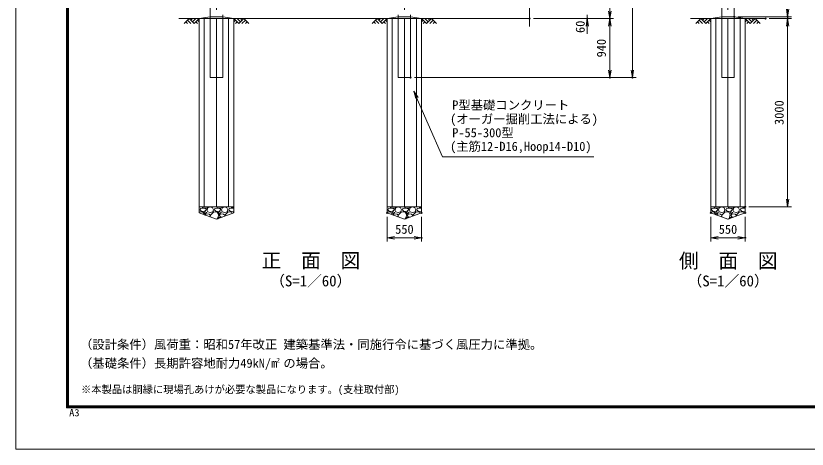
# Model space of a CAD drawing. Units: millimetres at full size. Extents: x -12600 to 12600, y -8910 to 8910.
# Drawn here: x -12600 to 33, y -8910 to -1998 of the extents above; entities that cross this region are included whole.
import ezdxf
from ezdxf.enums import TextEntityAlignment as Align

# ---------------------------------------------------------------- set-up
doc = ezdxf.new("R2010")
doc.units = ezdxf.units.MM
doc.header["$LTSCALE"] = 30
doc.header["$PDMODE"] = 32
doc.header["$PDSIZE"] = 15
doc.linetypes.add('USER1', pattern=[50.8, 31.75, -6.35, 6.35, -6.35])
for name, color, linetype, lineweight in [('0-0_D-STR-TXT', 7, 'Continuous', 13), ('0-1_D-STR-DIM', 7, 'Continuous', 13), ('0-2_D-BMK', 2, 'USER1', 13), ('0-4_D-STR1', 1, 'Continuous', 18), ('0-5_D-BGD', 7, 'Continuous', 18), ('0-6_0', 7, 'Continuous', 18), ('0-8_D-STR4', 7, 'Continuous', 18), ('0-9_D-DCR-HCH', 7, 'Continuous', 13), ('0-A_D-TTL-TXT', 7, 'Continuous', 13), ('0-C_D-TTL', 7, 'Continuous', 18)]:
    doc.layers.add(name, color=color, linetype=linetype, lineweight=lineweight)
doc.layers.add('0-7_Defpoints', color=253, linetype='Continuous')
doc.styles.add('ＭＳ ゴシック', font='')
doc.styles.get('ＭＳ ゴシック').set_extended_font_data('MS Gothic')

# ---------------------------------------------------------------- blocks, each defined once
blk = doc.blocks.new('_Open')
at = {"layer": '0-6_0'}
blk.add_line((-30, 5), (0, 0), dxfattribs=at)
blk.add_lwpolyline([(-30, -5), (0, 0), (-30, 0)], dxfattribs=at)

msp = doc.modelspace()

# ---------------------------------------------------------------- linework, layer by layer
at = {"layer": '0-0_D-STR-TXT'}
msp.add_lwpolyline([(-3374.08, -4244.62), (-5790.55, -4244.62), (-6244.21, -3202.04)], dxfattribs=at)
at = {"layer": '0-1_D-STR-DIM'}
for p, q in [((-3117.14, 7017.35), (-3117.14, -2042.65)), ((-2757.14, 7017.35), (-2757.14, -2982.65)), ((-4397.14, -2170.25), (-4397.14, -1008.31)), ((-3477.14, -1982.65), (-3477.14, -2042.65)), ((-1071.25, -2012.65), (-218.77, -2012.65)), ((-278.77, -2042.65), (-278.77, -2012.65)), ((-4337.14, -2042.65), (-3057.14, -2042.65)), ((-4337.14, -2042.65), (-3417.14, -2042.65)), ((-4337.14, -2042.65), (-3057.14, -2042.65)), ((-3117.14, -2042.65), (-3117.14, -2982.65)), ((-571.25, -2042.65), (-218.77, -2042.65)), ((-571.25, -2042.65), (-218.77, -2042.65)), ((-278.77, -5042.65), (-278.77, -2042.65)), ((-3477.14, -2162.65), (-3477.14, -2282.65)), ((-278.77, -2162.65), (-278.77, -2282.65)), ((-6237.14, -2982.65), (-3057.14, -2982.65)), ((-6237.14, -2982.65), (-2697.14, -2982.65)), ((-896.25, -5042.65), (-218.77, -5042.65)), ((-6672.14, -5202.65), (-6672.14, -5598)), ((-6122.14, -5202.65), (-6122.14, -5598)), ((-1506.25, -5202.65), (-1506.25, -5598)), ((-956.25, -5202.65), (-956.25, -5598)), ((-6672.14, -5538), (-6122.14, -5538)), ((-1506.25, -5538), (-956.25, -5538))]:
    msp.add_line(p, q, dxfattribs=at)
at = {"layer": '0-2_D-BMK'}
for p, q in [((-9397.14, -3042.65), (-9397.14, 7077.35)), ((-6397.14, -3042.65), (-6397.14, 7077.35)), ((-1231.25, -3042.65), (-1231.25, 7077.35))]:
    msp.add_line(p, q, dxfattribs=at)
at = {"layer": '0-4_D-STR1'}
for p, q in [((-1331.25, 7017.35), (-1331.25, -2982.65)), ((-6497.14, -1982.65), (-6497.14, -2982.65))]:
    msp.add_line(p, q, dxfattribs=at)
for points in [[(-9297.14, 7017.35), (-9497.14, 7017.35), (-9497.14, -2982.65), (-9297.14, -2982.65), (-9297.14, -1982.65)], [(-1331.25, -2982.65), (-1131.25, -2982.65), (-1131.25, 7017.35)], [(-6497.14, -2982.65), (-6297.14, -2982.65), (-6297.14, -1982.65)]]:
    msp.add_lwpolyline(points, dxfattribs=at)
at = {"layer": '0-5_D-BGD'}
for p, q in [((-9497.14, -2012.65), (-9297.14, -2012.65)), ((-6497.14, -2012.65), (-6297.14, -2012.65)), ((-1331.25, -2012.65), (-1131.25, -2012.65)), ((-4397.14, -2042.65), (-9997.14, -2042.65)), ((-9672.14, -5142.65), (-9672.14, -2042.65)), ((-9122.14, -5142.65), (-9122.14, -2042.65)), ((-6672.14, -5142.65), (-6672.14, -2042.65)), ((-6122.14, -5142.65), (-6122.14, -2042.65)), ((-1831.25, -2042.65), (-631.25, -2042.65)), ((-1506.25, -5142.65), (-1506.25, -2042.65)), ((-956.25, -5142.65), (-956.25, -2042.65)), ((-9122.14, -5042.65), (-9672.14, -5042.65)), ((-6122.14, -5042.65), (-6672.14, -5042.65)), ((-956.25, -5042.65), (-1506.25, -5042.65))]:
    msp.add_line(p, q, dxfattribs=at)
at = {"layer": '0-7_Defpoints'}
for p in [(-1131.25, -2012.65), (-278.77, -2012.65), (-4397.14, -2042.65), (-3477.14, -2042.65), (-3117.14, -2042.65), (-631.25, -2042.65), (-278.77, -2042.65), (-6297.14, -2982.65), (-3117.14, -2982.65), (-2757.14, -2982.65), (-956.25, -5042.65), (-6672.14, -5142.65), (-6122.14, -5142.65), (-1506.25, -5142.65), (-956.25, -5142.65), (-6122.14, -5538), (-956.25, -5538)]:
    msp.add_point(p, dxfattribs=at)
at = {"layer": '0-8_D-STR4'}
for p, q in [((-9497.14, -2012.65), (-9672.14, -2042.65)), ((-9297.14, -2012.65), (-9122.14, -2042.65)), ((-6497.14, -2012.65), (-6672.14, -2042.65)), ((-6297.14, -2012.65), (-6122.14, -2042.65)), ((-1331.25, -2012.65), (-1506.25, -2042.65)), ((-1131.25, -2012.65), (-956.25, -2042.65)), ((-9591.6, -5042.65), (-9591.6, -2042.65)), ((-9397.14, -5042.65), (-9397.14, -2042.65)), ((-9202.69, -5042.65), (-9202.69, -2042.65)), ((-6591.6, -5042.65), (-6591.6, -2042.65)), ((-6397.14, -5042.65), (-6397.14, -2042.65)), ((-6202.69, -5042.65), (-6202.69, -2042.65)), ((-1425.7, -5042.65), (-1425.7, -2042.65)), ((-1231.25, -5042.65), (-1231.25, -2042.65)), ((-1036.79, -5042.65), (-1036.79, -2042.65))]:
    msp.add_line(p, q, dxfattribs=at)
for points in [[(-9672.14, -5142.65), (-9397.14, -5242.65), (-9122.14, -5142.65)], [(-6672.14, -5142.65), (-6397.14, -5242.65), (-6122.14, -5142.65)], [(-1506.25, -5142.65), (-1231.25, -5242.65), (-956.25, -5142.65)]]:
    msp.add_lwpolyline(points, dxfattribs=at)
at = {"layer": '0-9_D-DCR-HCH'}
for p, q in [((-9831.78, -2042.65), (-9911.6, -2122.47)), ((-9884.99, -2095.87), (-9858.26, -2122.47)), ((-9858.39, -2069.26), (-9804.93, -2122.47)), ((-9831.78, -2042.65), (-9751.96, -2122.47)), ((-9805.17, -2069.26), (-9778.57, -2042.65)), ((-9778.57, -2095.87), (-9725.36, -2042.65)), ((-9751.96, -2122.47), (-9672.14, -2042.65)), ((-9725.36, -2095.87), (-9698.63, -2122.47)), ((-9698.75, -2069.26), (-9672.14, -2095.74)), ((-9042.33, -2122.47), (-9122.14, -2042.65)), ((-9095.54, -2069.26), (-9122.14, -2095.74)), ((-9068.93, -2095.87), (-9095.66, -2122.47)), ((-9015.72, -2095.87), (-9068.93, -2042.65)), ((-8962.51, -2042.65), (-9042.33, -2122.47)), ((-8988.98, -2069.4), (-9015.72, -2042.65)), ((-8935.9, -2069.26), (-8989.36, -2122.47)), ((-8962.51, -2042.65), (-8882.69, -2122.47)), ((-8909.3, -2095.87), (-8936.02, -2122.47)), ((-6831.78, -2042.65), (-6911.6, -2122.47)), ((-6884.99, -2095.87), (-6858.26, -2122.47)), ((-6858.39, -2069.26), (-6804.93, -2122.47)), ((-6831.78, -2042.65), (-6751.96, -2122.47)), ((-6805.17, -2069.26), (-6778.57, -2042.65)), ((-6778.57, -2095.87), (-6725.36, -2042.65)), ((-6751.96, -2122.47), (-6672.14, -2042.65)), ((-6725.36, -2095.87), (-6698.63, -2122.47)), ((-6698.75, -2069.26), (-6672.14, -2095.74)), ((-6042.33, -2122.47), (-6122.14, -2042.65)), ((-6095.54, -2069.26), (-6122.14, -2095.74)), ((-6068.93, -2095.87), (-6095.66, -2122.47)), ((-6015.72, -2095.87), (-6068.93, -2042.65)), ((-5962.51, -2042.65), (-6042.33, -2122.47)), ((-5988.98, -2069.4), (-6015.72, -2042.65)), ((-5935.9, -2069.26), (-5989.36, -2122.47)), ((-5962.51, -2042.65), (-5882.69, -2122.47)), ((-5909.3, -2095.87), (-5936.02, -2122.47)), ((-1665.88, -2042.65), (-1745.7, -2122.47)), ((-1719.09, -2095.87), (-1692.37, -2122.47)), ((-1692.49, -2069.26), (-1639.03, -2122.47)), ((-1665.88, -2042.65), (-1586.06, -2122.47)), ((-1639.28, -2069.26), (-1612.67, -2042.65)), ((-1612.67, -2095.87), (-1559.46, -2042.65)), ((-1586.06, -2122.47), (-1506.25, -2042.65)), ((-1559.46, -2095.87), (-1532.73, -2122.47)), ((-1532.85, -2069.26), (-1506.25, -2095.74)), ((-876.43, -2122.47), (-956.25, -2042.65)), ((-929.64, -2069.26), (-956.25, -2095.74)), ((-903.03, -2095.87), (-929.76, -2122.47)), ((-849.82, -2095.87), (-903.03, -2042.65)), ((-796.61, -2042.65), (-876.43, -2122.47)), ((-823.08, -2069.4), (-849.82, -2042.65)), ((-770, -2069.26), (-823.46, -2122.47)), ((-796.61, -2042.65), (-716.79, -2122.47)), ((-743.4, -2095.87), (-770.12, -2122.47)), ((-9613.2, -5060.1), (-9623.38, -5042.65)), ((-9513.61, -5042.65), (-9555.7, -5064.7)), ((-9532.7, -5057.8), (-9495.9, -5046.3)), ((-9495.9, -5046.3), (-9459.1, -5060.1)), ((-9383.2, -5060.1), (-9393.38, -5042.65)), ((-9283.61, -5042.65), (-9325.7, -5064.7)), ((-9302.7, -5057.8), (-9265.9, -5046.3)), ((-9265.9, -5046.3), (-9229.1, -5060.1)), ((-9153.2, -5060.1), (-9163.38, -5042.65)), ((-6613.2, -5060.1), (-6623.38, -5042.65)), ((-6513.61, -5042.65), (-6555.7, -5064.7)), ((-6532.7, -5057.8), (-6495.9, -5046.3)), ((-6495.9, -5046.3), (-6459.1, -5060.1)), ((-6383.2, -5060.1), (-6393.38, -5042.65)), ((-6283.61, -5042.65), (-6325.7, -5064.7)), ((-6302.7, -5057.8), (-6265.9, -5046.3)), ((-6265.9, -5046.3), (-6229.1, -5060.1)), ((-6153.2, -5060.1), (-6163.38, -5042.65)), ((-1447.3, -5060.1), (-1457.48, -5042.65)), ((-1347.71, -5042.65), (-1389.8, -5064.7)), ((-1366.8, -5057.8), (-1330, -5046.3)), ((-1330, -5046.3), (-1293.2, -5060.1)), ((-1217.3, -5060.1), (-1227.48, -5042.65)), ((-1117.71, -5042.65), (-1159.8, -5064.7)), ((-1136.8, -5057.8), (-1100, -5046.3)), ((-1100, -5046.3), (-1063.2, -5060.1)), ((-987.3, -5060.1), (-997.48, -5042.65)), ((-9670.7, -5126.8), (-9672.14, -5128.12)), ((-9615.5, -5131.4), (-9670.7, -5126.8)), ((-9659.2, -5090), (-9652.3, -5071.6)), ((-9633.9, -5117.6), (-9659.2, -5090)), ((-9608.6, -5067), (-9652.3, -5071.6)), ((-9581, -5113), (-9633.9, -5117.6)), ((-9590.47, -5172.35), (-9615.5, -5131.4)), ((-9555.7, -5064.7), (-9613.2, -5060.1)), ((-9562.6, -5078.5), (-9608.6, -5067)), ((-9576.4, -5126.8), (-9592.5, -5133.7)), ((-9592.5, -5133.7), (-9583.3, -5156.7)), ((-9583.3, -5156.7), (-9548.8, -5136)), ((-9560.3, -5154.4), (-9581.51, -5175.61)), ((-9560.3, -5090), (-9581, -5113)), ((-9548.8, -5136), (-9576.4, -5126.8)), ((-9560.3, -5090), (-9562.6, -5078.5)), ((-9514.3, -5161.3), (-9560.3, -5154.4)), ((-9548.8, -5090), (-9535, -5122.2)), ((-9546.5, -5090), (-9532.7, -5057.8)), ((-9535, -5122.2), (-9495.9, -5133.7)), ((-9495.9, -5177.4), (-9514.3, -5161.3)), ((-9495.9, -5133.7), (-9456.8, -5122.2)), ((-9495.9, -5191.2), (-9495.9, -5177.4)), ((-9493.6, -5175.1), (-9495.12, -5207.03)), ((-9440.7, -5126.8), (-9493.6, -5175.1)), ((-9459.1, -5060.1), (-9445.3, -5090)), ((-9456.8, -5122.2), (-9445.3, -5090)), ((-9385.5, -5131.4), (-9440.7, -5126.8)), ((-9429.2, -5090), (-9422.3, -5071.6)), ((-9403.9, -5117.6), (-9429.2, -5090)), ((-9378.6, -5067), (-9422.3, -5071.6)), ((-9351, -5113), (-9403.9, -5117.6)), ((-9360.2, -5172.8), (-9385.5, -5131.4)), ((-9325.7, -5064.7), (-9383.2, -5060.1)), ((-9332.6, -5078.5), (-9378.6, -5067)), ((-9378.6, -5230.3), (-9360.2, -5172.8)), ((-9346.4, -5126.8), (-9362.5, -5133.7)), ((-9362.5, -5133.7), (-9353.3, -5156.7)), ((-9353.3, -5156.7), (-9318.8, -5136)), ((-9330.3, -5154.4), (-9353.3, -5177.4)), ((-9353.3, -5177.4), (-9334.9, -5205)), ((-9330.3, -5090), (-9351, -5113)), ((-9318.8, -5136), (-9346.4, -5126.8)), ((-9330.3, -5090), (-9332.6, -5078.5)), ((-9284.3, -5161.3), (-9330.3, -5154.4)), ((-9318.8, -5090), (-9305, -5122.2)), ((-9316.5, -5090), (-9302.7, -5057.8)), ((-9305, -5122.2), (-9265.9, -5133.7)), ((-9265.9, -5177.4), (-9284.3, -5161.3)), ((-9265.9, -5133.7), (-9226.8, -5122.2)), ((-9265.9, -5191.2), (-9265.9, -5177.4)), ((-9263.6, -5175.1), (-9264.52, -5194.43)), ((-9210.7, -5126.8), (-9263.6, -5175.1)), ((-9229.1, -5060.1), (-9215.3, -5090)), ((-9226.8, -5122.2), (-9215.3, -5090)), ((-9155.5, -5131.4), (-9210.7, -5126.8)), ((-9199.2, -5090), (-9192.3, -5071.6)), ((-9173.9, -5117.6), (-9199.2, -5090)), ((-9148.6, -5067), (-9192.3, -5071.6)), ((-9122.14, -5113.1), (-9173.9, -5117.6)), ((-9143.81, -5150.53), (-9155.5, -5131.4)), ((-9122.14, -5062.58), (-9153.2, -5060.1)), ((-9122.14, -5073.61), (-9148.6, -5067)), ((-9122.14, -5129.26), (-9132.5, -5133.7)), ((-9132.5, -5133.7), (-9128.06, -5144.8)), ((-6670.7, -5126.8), (-6672.14, -5128.12)), ((-6615.5, -5131.4), (-6670.7, -5126.8)), ((-6659.2, -5090), (-6652.3, -5071.6)), ((-6633.9, -5117.6), (-6659.2, -5090)), ((-6608.6, -5067), (-6652.3, -5071.6)), ((-6581, -5113), (-6633.9, -5117.6)), ((-6590.47, -5172.35), (-6615.5, -5131.4)), ((-6555.7, -5064.7), (-6613.2, -5060.1)), ((-6562.6, -5078.5), (-6608.6, -5067)), ((-6576.4, -5126.8), (-6592.5, -5133.7)), ((-6592.5, -5133.7), (-6583.3, -5156.7)), ((-6583.3, -5156.7), (-6548.8, -5136)), ((-6560.3, -5154.4), (-6581.51, -5175.61)), ((-6560.3, -5090), (-6581, -5113)), ((-6548.8, -5136), (-6576.4, -5126.8)), ((-6560.3, -5090), (-6562.6, -5078.5)), ((-6514.3, -5161.3), (-6560.3, -5154.4)), ((-6548.8, -5090), (-6535, -5122.2)), ((-6546.5, -5090), (-6532.7, -5057.8)), ((-6535, -5122.2), (-6495.9, -5133.7)), ((-6495.9, -5177.4), (-6514.3, -5161.3)), ((-6495.9, -5133.7), (-6456.8, -5122.2)), ((-6495.9, -5191.2), (-6495.9, -5177.4)), ((-6493.6, -5175.1), (-6495.12, -5207.03)), ((-6440.7, -5126.8), (-6493.6, -5175.1)), ((-6459.1, -5060.1), (-6445.3, -5090)), ((-6456.8, -5122.2), (-6445.3, -5090)), ((-6385.5, -5131.4), (-6440.7, -5126.8)), ((-6429.2, -5090), (-6422.3, -5071.6)), ((-6403.9, -5117.6), (-6429.2, -5090)), ((-6378.6, -5067), (-6422.3, -5071.6)), ((-6351, -5113), (-6403.9, -5117.6)), ((-6360.2, -5172.8), (-6385.5, -5131.4)), ((-6325.7, -5064.7), (-6383.2, -5060.1)), ((-6332.6, -5078.5), (-6378.6, -5067)), ((-6378.6, -5230.3), (-6360.2, -5172.8)), ((-6346.4, -5126.8), (-6362.5, -5133.7)), ((-6362.5, -5133.7), (-6353.3, -5156.7)), ((-6353.3, -5156.7), (-6318.8, -5136)), ((-6330.3, -5154.4), (-6353.3, -5177.4)), ((-6353.3, -5177.4), (-6334.9, -5205)), ((-6330.3, -5090), (-6351, -5113)), ((-6318.8, -5136), (-6346.4, -5126.8)), ((-6330.3, -5090), (-6332.6, -5078.5)), ((-6284.3, -5161.3), (-6330.3, -5154.4)), ((-6318.8, -5090), (-6305, -5122.2)), ((-6316.5, -5090), (-6302.7, -5057.8)), ((-6305, -5122.2), (-6265.9, -5133.7)), ((-6265.9, -5177.4), (-6284.3, -5161.3)), ((-6265.9, -5133.7), (-6226.8, -5122.2)), ((-6265.9, -5191.2), (-6265.9, -5177.4)), ((-6263.6, -5175.1), (-6264.52, -5194.43)), ((-6210.7, -5126.8), (-6263.6, -5175.1)), ((-6229.1, -5060.1), (-6215.3, -5090)), ((-6226.8, -5122.2), (-6215.3, -5090)), ((-6155.5, -5131.4), (-6210.7, -5126.8)), ((-6199.2, -5090), (-6192.3, -5071.6)), ((-6173.9, -5117.6), (-6199.2, -5090)), ((-6148.6, -5067), (-6192.3, -5071.6)), ((-6122.14, -5113.1), (-6173.9, -5117.6)), ((-6143.81, -5150.53), (-6155.5, -5131.4)), ((-6122.14, -5062.58), (-6153.2, -5060.1)), ((-6122.14, -5073.61), (-6148.6, -5067)), ((-6122.14, -5129.26), (-6132.5, -5133.7)), ((-6132.5, -5133.7), (-6128.06, -5144.8)), ((-1504.8, -5126.8), (-1506.25, -5128.12)), ((-1449.6, -5131.4), (-1504.8, -5126.8)), ((-1493.3, -5090), (-1486.4, -5071.6)), ((-1468, -5117.6), (-1493.3, -5090)), ((-1442.7, -5067), (-1486.4, -5071.6)), ((-1415.1, -5113), (-1468, -5117.6)), ((-1424.57, -5172.35), (-1449.6, -5131.4)), ((-1389.8, -5064.7), (-1447.3, -5060.1)), ((-1396.7, -5078.5), (-1442.7, -5067)), ((-1410.5, -5126.8), (-1426.6, -5133.7)), ((-1426.6, -5133.7), (-1417.4, -5156.7)), ((-1417.4, -5156.7), (-1382.9, -5136)), ((-1394.4, -5154.4), (-1415.61, -5175.61)), ((-1394.4, -5090), (-1415.1, -5113)), ((-1382.9, -5136), (-1410.5, -5126.8)), ((-1394.4, -5090), (-1396.7, -5078.5)), ((-1348.4, -5161.3), (-1394.4, -5154.4)), ((-1382.9, -5090), (-1369.1, -5122.2)), ((-1380.6, -5090), (-1366.8, -5057.8)), ((-1369.1, -5122.2), (-1330, -5133.7)), ((-1330, -5177.4), (-1348.4, -5161.3)), ((-1330, -5133.7), (-1290.9, -5122.2)), ((-1330, -5191.2), (-1330, -5177.4)), ((-1327.7, -5175.1), (-1329.22, -5207.03)), ((-1274.8, -5126.8), (-1327.7, -5175.1)), ((-1293.2, -5060.1), (-1279.4, -5090)), ((-1290.9, -5122.2), (-1279.4, -5090)), ((-1219.6, -5131.4), (-1274.8, -5126.8)), ((-1263.3, -5090), (-1256.4, -5071.6)), ((-1238, -5117.6), (-1263.3, -5090)), ((-1212.7, -5067), (-1256.4, -5071.6)), ((-1185.1, -5113), (-1238, -5117.6)), ((-1194.3, -5172.8), (-1219.6, -5131.4)), ((-1159.8, -5064.7), (-1217.3, -5060.1)), ((-1166.7, -5078.5), (-1212.7, -5067)), ((-1212.7, -5230.3), (-1194.3, -5172.8)), ((-1180.5, -5126.8), (-1196.6, -5133.7)), ((-1196.6, -5133.7), (-1187.4, -5156.7)), ((-1187.4, -5156.7), (-1152.9, -5136)), ((-1164.4, -5154.4), (-1187.4, -5177.4)), ((-1187.4, -5177.4), (-1169, -5205)), ((-1164.4, -5090), (-1185.1, -5113)), ((-1152.9, -5136), (-1180.5, -5126.8)), ((-1164.4, -5090), (-1166.7, -5078.5)), ((-1118.4, -5161.3), (-1164.4, -5154.4)), ((-1152.9, -5090), (-1139.1, -5122.2)), ((-1150.6, -5090), (-1136.8, -5057.8)), ((-1139.1, -5122.2), (-1100, -5133.7)), ((-1100, -5177.4), (-1118.4, -5161.3)), ((-1100, -5133.7), (-1060.9, -5122.2)), ((-1100, -5191.2), (-1100, -5177.4)), ((-1097.7, -5175.1), (-1098.62, -5194.43)), ((-1044.8, -5126.8), (-1097.7, -5175.1)), ((-1063.2, -5060.1), (-1049.4, -5090)), ((-1060.9, -5122.2), (-1049.4, -5090)), ((-989.6, -5131.4), (-1044.8, -5126.8)), ((-1033.3, -5090), (-1026.4, -5071.6)), ((-1008, -5117.6), (-1033.3, -5090)), ((-982.7, -5067), (-1026.4, -5071.6)), ((-956.25, -5113.1), (-1008, -5117.6)), ((-977.91, -5150.53), (-989.6, -5131.4)), ((-956.25, -5062.58), (-987.3, -5060.1)), ((-956.25, -5073.61), (-982.7, -5067)), ((-956.25, -5129.26), (-966.6, -5133.7)), ((-966.6, -5133.7), (-962.16, -5144.8)), ((-9503.08, -5204.13), (-9495.9, -5191.2)), ((-9392.31, -5240.9), (-9378.6, -5230.3)), ((-9373.8, -5234.16), (-9357.9, -5216.5)), ((-9357.9, -5216.5), (-9325.22, -5216.5)), ((-9334.9, -5205), (-9303.85, -5208.73)), ((-9268.5, -5195.87), (-9265.9, -5191.2)), ((-6503.08, -5204.13), (-6495.9, -5191.2)), ((-6392.31, -5240.9), (-6378.6, -5230.3)), ((-6373.8, -5234.16), (-6357.9, -5216.5)), ((-6357.9, -5216.5), (-6325.22, -5216.5)), ((-6334.9, -5205), (-6303.85, -5208.73)), ((-6268.5, -5195.87), (-6265.9, -5191.2)), ((-1337.18, -5204.13), (-1330, -5191.2)), ((-1226.41, -5240.9), (-1212.7, -5230.3)), ((-1207.9, -5234.16), (-1192, -5216.5)), ((-1192, -5216.5), (-1159.32, -5216.5)), ((-1169, -5205), (-1137.95, -5208.73)), ((-1102.6, -5195.87), (-1100, -5191.2))]:
    msp.add_line(p, q, dxfattribs=at)
at = {"layer": '0-C_D-TTL', "color": 2}
msp.add_lwpolyline([(-12600, 8910), (12600, 8910), (12600, -8910), (-12600, -8910)], close=True, dxfattribs=at)
at = {"layer": '0-C_D-TTL'}
for points in [[(-11790, 8250), (11790, 8250), (11790, -8250), (-11790, -8250)], [(-11782.5, 8242.5), (11782.5, 8242.5), (11782.5, -8242.5), (-11782.5, -8242.5)], [(-11775, 8235), (11775, 8235), (11775, -8235), (-11775, -8235)], [(-11767.5, 8227.5), (11767.5, 8227.5), (11767.5, -8227.5), (-11767.5, -8227.5)], [(-11760, 8220), (11760, 8220), (11760, -8220), (-11760, -8220)]]:
    msp.add_lwpolyline(points, close=True, dxfattribs=at)

# ---------------------------------------------------------------- block references
at = {"layer": '0-0_D-STR-TXT', "xscale": 4, "yscale": 4, "rotation": 113.51515}
msp.add_blockref('_Open', (-6245.01, -3200.21), dxfattribs=at)
at = {"layer": '0-1_D-STR-DIM', "xscale": 4, "yscale": 4}
for p, rotation in [((-278.77, -2012.65), 270), ((-3117.14, -2042.65), 270), ((-3477.14, -2042.65), 90), ((-3117.14, -2042.65), 90), ((-278.77, -2042.65), 90), ((-278.77, -2042.65), 90), ((-3117.14, -2982.65), 270), ((-2757.14, -2982.65), 270), ((-278.77, -5042.65), 270), ((-6672.14, -5538), 180), ((-1506.25, -5538), 180)]:
    msp.add_blockref('_Open', p, dxfattribs=dict(at, rotation=rotation))
for p in [(-6122.14, -5538), (-956.25, -5538)]:
    msp.add_blockref('_Open', p, dxfattribs=at)

# ---------------------------------------------------------------- texts
at = {"layer": '0-0_D-STR-TXT', "style": 'ＭＳ ゴシック'}
for s, p in [('P型基礎コンクリート', (-5633.21, -3535.56)), ('(オーガー掘削工法による)', (-5667.48, -3758.22)), ('P-55-300型', (-5633.21, -3977.31)), ('(主筋12-D16,Hoop14-D10)', (-5667.48, -4195.06))]:
    msp.add_text(s, height=144.3, dxfattribs=at).set_placement(p, align=Align.BOTTOM_LEFT)
at = {"layer": '0-1_D-STR-DIM', "style": 'ＭＳ ゴシック'}
for s, p in [('60', (-3474.71, -2271.3)), ('940', (-3137.39, -2660.06)), ('3000', (-299.01, -3738.08))]:
    msp.add_text(s, height=144.3, rotation=90, dxfattribs=at).set_placement(p, align=Align.BOTTOM_LEFT)
for p in [(-6543.81, -5517.76), (-1377.91, -5517.76)]:
    msp.add_text('550', height=144.3, dxfattribs=at).set_placement(p, align=Align.BOTTOM_LEFT)
at = {"layer": '0-A_D-TTL-TXT', "style": 'ＭＳ ゴシック'}
for s, height, p in [('正\u3000面\u3000図', 230.9, (-8676.84, -6085.54)), ('側\u3000面\u3000図', 230.9, (-2013.51, -6089.19)), ('（S=1／60）', 173.1, (-8540.39, -6365.12)), ('（S=1／60）', 173.1, (-1877.07, -6365.12)), ('（設計条件）風荷重：昭和57年改正 建築基準法・同施行令に基づく風圧力に準拠。', 144.3, (-11574.88, -7354.25)), ('（基礎条件）長期許容地耐力49kN/m の場合。', 144.3, (-11574.88, -7654.25)), ('2', 72.14, (-8438.46, -7546.82)), ('※本製品は胴縁に現場孔あけが必要な製品になります。(支柱取付部)', 120.3, (-11560, -8054.01))]:
    msp.add_text(s, height=height, dxfattribs=at).set_placement(p, align=Align.BOTTOM_LEFT)
at = {"layer": '0-C_D-TTL', "style": 'ＭＳ ゴシック', "width": 1.05}
msp.add_text('A3', height=115.5, dxfattribs=at).set_placement((-11748.26, -8420.43), align=Align.BOTTOM_LEFT)

doc.saveas('drawing.dxf')
